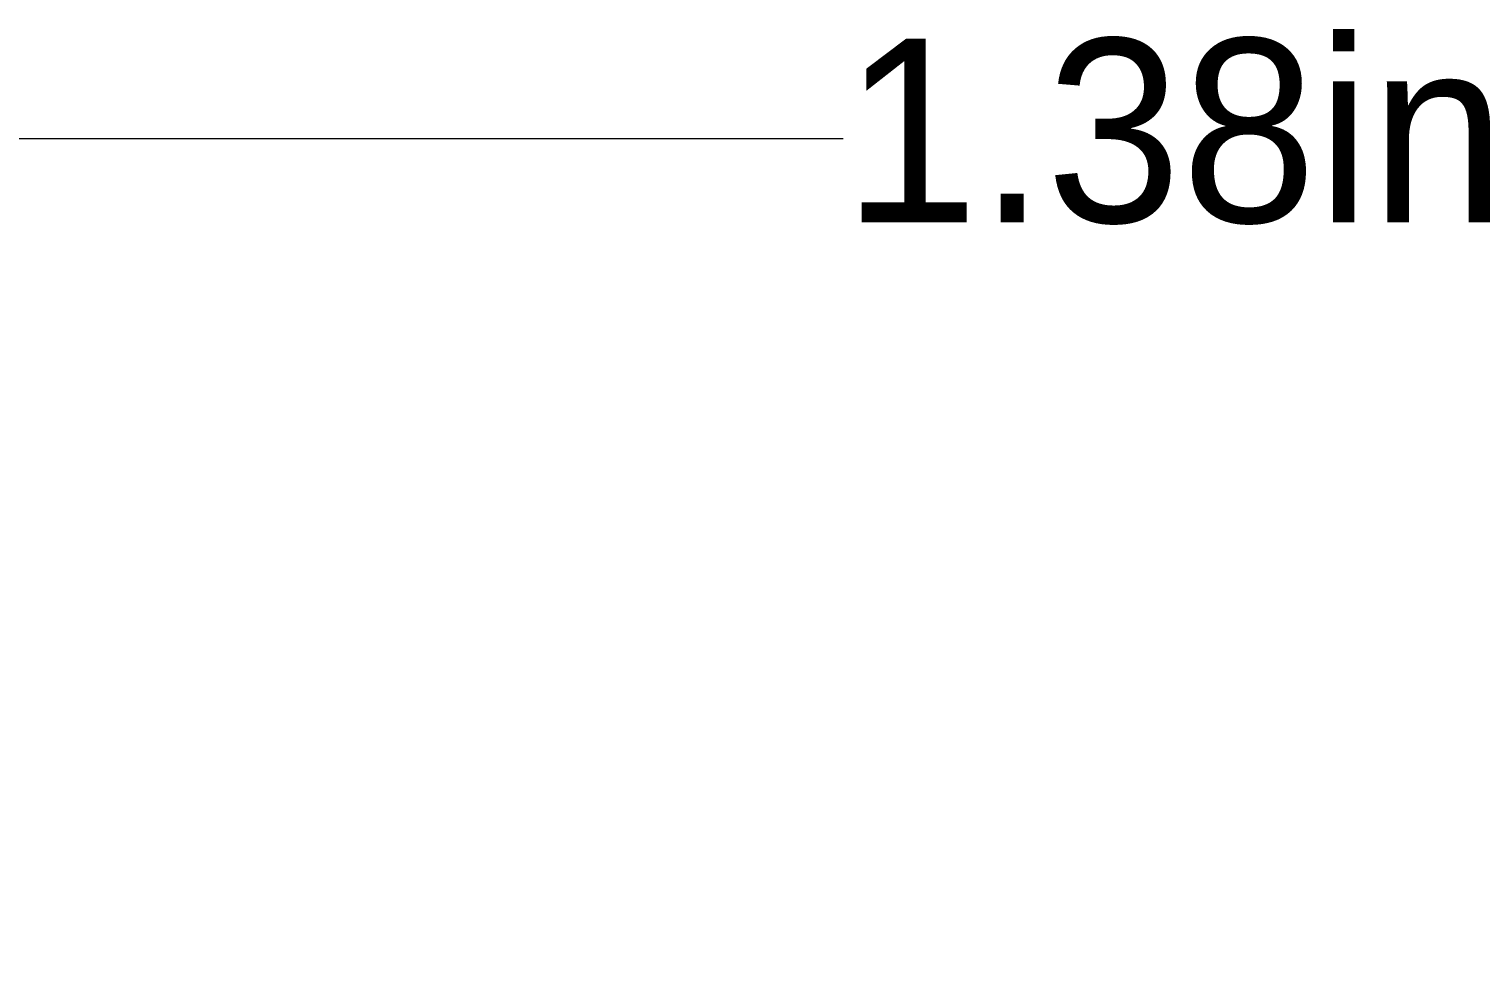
# Model space of a CAD drawing. Header units: inches. Extents: x 0.13 to 5.57, y 0.13 to 4.28.
# Drawn here: x 3.54 to 4.05, y 2.451 to 2.777 of the extents above; entities that cross this region are included whole.
import ezdxf

# ---------------------------------------------------------------- set-up
doc = ezdxf.new("R2010")
doc.units = ezdxf.units.IN
doc.header["$LTSCALE"] = 0.51841
doc.header["$MEASUREMENT"] = 0
doc.linetypes.add('SLD-Solid', pattern=[0])
doc.styles.add('SLDTEXTSTYLE0', font='ARIAL.TTF', dxfattribs={"width": 0.948})
doc.dimstyles.new('SLDDIMSTYLE2', dxfattribs={"dimtxt": 0.062903, "dimasz": 0.062903, "dimexe": 0, "dimexo": 0.0625, "dimgap": 0.015726, "dimtad": 0, "dimtih": 1, "dimtoh": 1, "dimrnd": 1e-09, "dimzin": 12, "dimdsep": 46, "dimtxsty": 'SLDTEXTSTYLE0', "dimsah": 1, "dimcen": 0.09, "dimadec": 0, "dimazin": 3, "dimtfac": 1, "dimtofl": 0, "dimtmove": 0, "dimatfit": 3, "dimfxl": 0, "dimfrac": 2, "dimtolj": 1, "dimtzin": 12, "dimarcsym": 0})

# ---------------------------------------------------------------- blocks, each defined once
blk = doc.blocks.new('_D_1')
at = {"color": 7, "linetype": 'SLD-Solid', "lineweight": 18}
for p, q in [((3.25684, 2.50769), (3.25684, 2.7711)), ((4.63184, 2.30962), (4.63184, 2.7711)), ((3.25684, 2.7387), (3.82691, 2.7387)), ((4.63184, 2.7387), (4.06211, 2.7387))]:
    blk.add_line(p, q, dxfattribs=at)
for points in [[(3.25684, 2.7387), (3.31975, 2.72902), (3.31975, 2.74838)], [(4.63184, 2.7387), (4.56894, 2.74838), (4.56894, 2.72902)]]:
    blk.add_solid(points, dxfattribs=at)
at = {"color": 7, "linetype": 'SLD-Solid', "lineweight": 18, "insert": (3.82691, 2.77393), "char_height": 0.064801, "attachment_point": 1, "style": 'SLDTEXTSTYLE0'}
blk.add_mtext('1.38in', dxfattribs=at)

msp = doc.modelspace()

# ---------------------------------------------------------------- dimensions: what is measured, and where the dimension line sits
at = {"color": 7, "linetype": 'SLD-Solid', "lineweight": 18}
dim = msp.add_linear_dim(base=(4.63184329, 2.7387020292), p1=(3.25684329, 2.442889043), p2=(4.63184329, 2.2448147514), dimstyle='SLDDIMSTYLE2', dxfattribs=at)
dim.commit()
dim.dimension.update_dxf_attribs({"geometry": '_D_1', "text_midpoint": (3.9445082146, 2.7387020292), "dimtype": 160})

doc.saveas('drawing.dxf')
